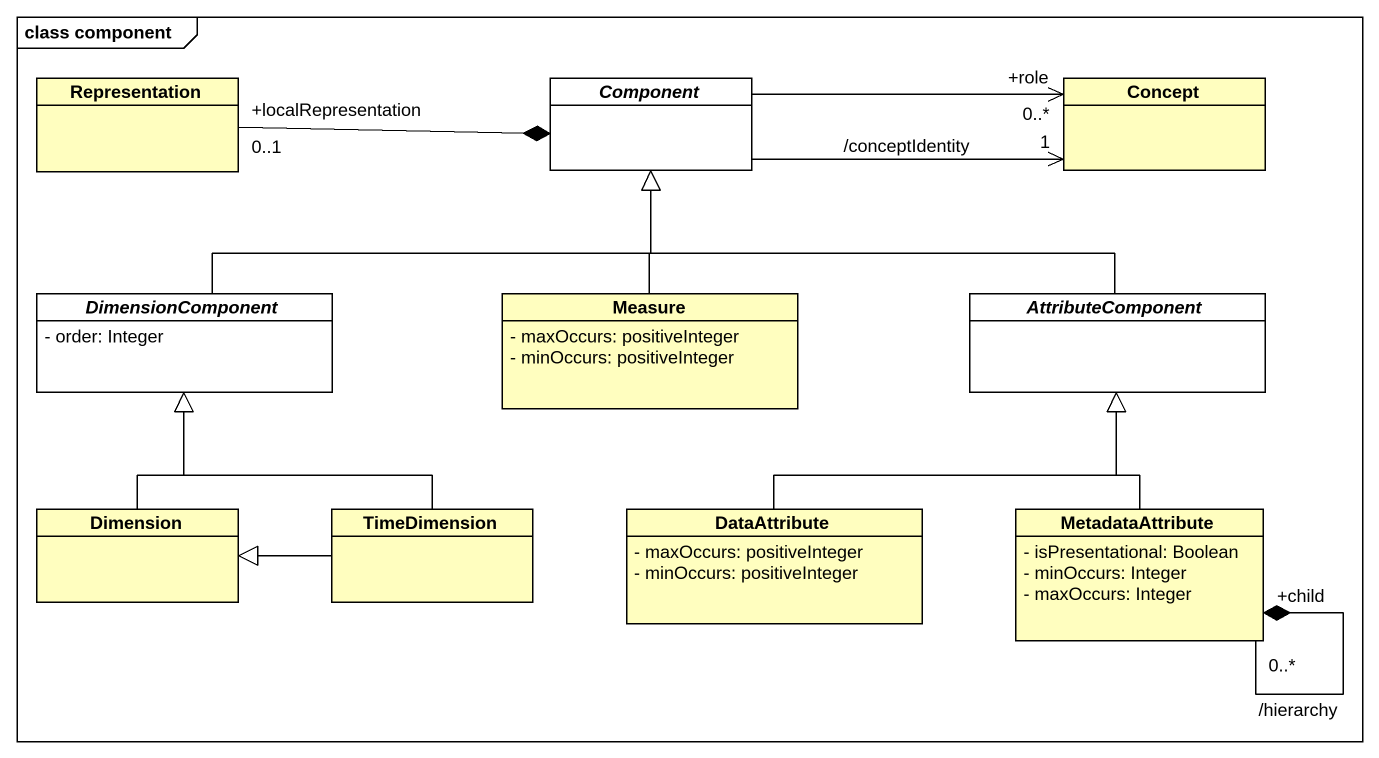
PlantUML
@startuml
mainframe class component
hide circle
hide empty members
skinparam classAttributeIconSize 0
class Representation #FFFEBF
abstract class "Component" as Component_ #FFFFFF
class Concept #FFFEBF
abstract class DimensionComponent #FFFFFF {
  - order: Integer
}
class Measure #FFFEBF {
  - maxOccurs: positiveInteger
  - minOccurs: positiveInteger
}
abstract class AttributeComponent #FFFFFF
class Dimension #FFFEBF
class TimeDimension #FFFEBF
class DataAttribute #FFFEBF {
  - maxOccurs: positiveInteger
  - minOccurs: positiveInteger
}
class MetadataAttribute #FFFEBF {
  - isPresentational: Boolean
  - minOccurs: Integer
  - maxOccurs: Integer
}
Representation "+localRepresentation\n0..1" -right-* Component_
Component_ -right-> "1" Concept : /conceptIdentity
Component_ -right-> "+role\n0..*" Concept
DimensionComponent -right-|> Component_
Measure -up-|> Component_
AttributeComponent -left-|> Component_
Dimension -up-|> DimensionComponent
TimeDimension -up-|> DimensionComponent
TimeDimension -left-|> Dimension
DataAttribute -up-|> AttributeComponent
MetadataAttribute -up-|> AttributeComponent
MetadataAttribute "0..*" --* "+child" MetadataAttribute : /hierarchy
@enduml
